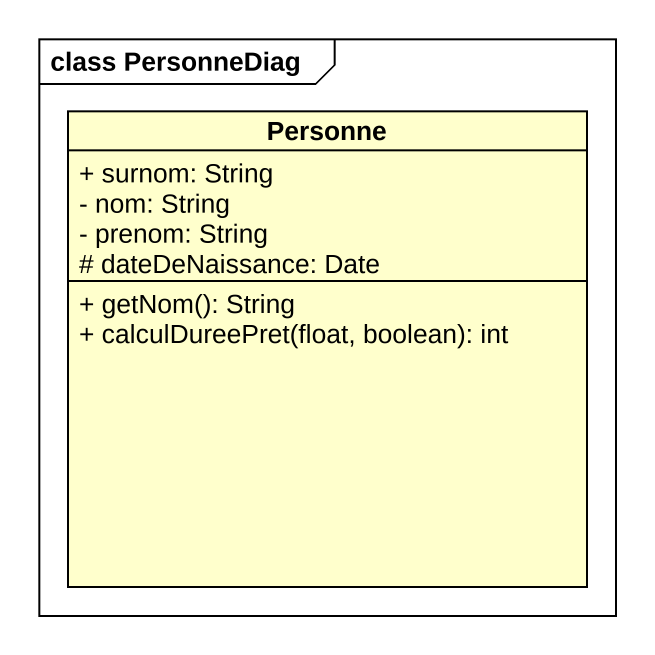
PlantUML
@startuml
mainframe class PersonneDiag
hide circle
hide empty members
skinparam classAttributeIconSize 0
class Personne {
  + surnom: String
  - nom: String
  - prenom: String
  # dateDeNaissance: Date
  + getNom(): String
  + calculDureePret(float, boolean): int
}
@enduml
